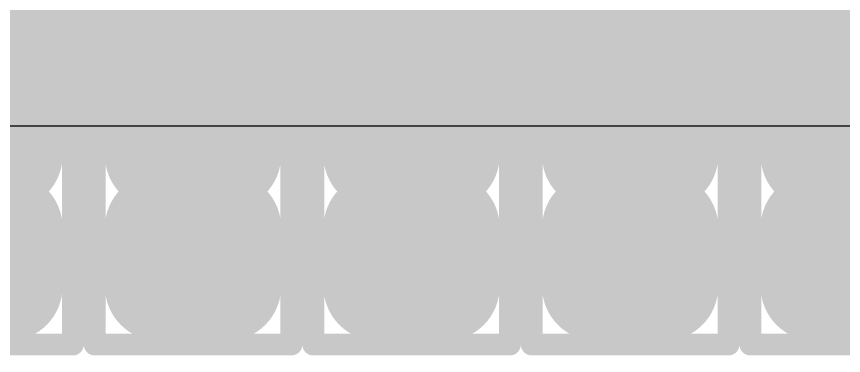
# Model space of a CAD drawing. Header units: millimetres. Extents: x 169 to 355, y 129 to 253.
# Drawn here: x 186.271 to 188.163, y 162.85 to 163.625 of the extents above; entities that cross this region are included whole.
import ezdxf

# ---------------------------------------------------------------- set-up
doc = ezdxf.new("R2010")
doc.units = ezdxf.units.MM
for name, color, linetype in [('BottomLayer', 5, 'Continuous'), ('BottomPaste', 16, 'Continuous'), ('BottomSolder', 6, 'Continuous'), ('InternalPlane1', 76, 'Continuous'), ('Mechanical1', 6, 'Continuous'), ('Mechanical15', 56, 'Continuous')]:
    doc.layers.add(name, color=color, linetype=linetype)

# ---------------------------------------------------------------- blocks, each defined once
blk = doc.blocks.new('R01005_B_1299')
at = {"layer": 'BottomLayer', "const_width": 0.0225}
for points in [[(-0.2287, 0.0775, 1), (-0.2063, 0.0775, 1)], [(-0.0937, 0.0775, 1), (-0.0712, 0.0775, 1)], [(0.0712, 0.0775, 1), (0.0937, 0.0775, 1)], [(0.2063, 0.0775, 1), (0.2287, 0.0775, 1)], [(-0.2287, -0.0775, 1), (-0.2063, -0.0775, 1)], [(-0.0937, -0.0775, 1), (-0.0712, -0.0775, 1)], [(0.0712, -0.0775, 1), (0.0937, -0.0775, 1)], [(0.2063, -0.0775, 1), (0.2287, -0.0775, 1)]]:
    blk.add_lwpolyline(points, format="xyb", close=True, dxfattribs=at)
at = {"layer": 'BottomLayer'}
for points in [[(-0.0825, -0.1), (-0.0825, 0.1), (-0.2175, -0.1), (-0.2175, 0.1)], [(0.2175, -0.1), (0.2175, 0.1), (0.0825, -0.1), (0.0825, 0.1)], [(-0.06, -0.0775), (-0.06, 0.0775), (-0.24, -0.0775), (-0.24, 0.0775)], [(0.24, -0.0775), (0.24, 0.0775), (0.06, -0.0775), (0.06, 0.0775)]]:
    blk.add_solid(points, dxfattribs=at)
at = {"layer": 'BottomPaste', "const_width": 0.0225}
for points in [[(-0.2287, 0.0775, 1), (-0.2063, 0.0775, 1)], [(-0.0937, 0.0775, 1), (-0.0712, 0.0775, 1)], [(0.0712, 0.0775, 1), (0.0937, 0.0775, 1)], [(0.2063, 0.0775, 1), (0.2287, 0.0775, 1)], [(-0.2287, -0.0775, 1), (-0.2063, -0.0775, 1)], [(-0.0937, -0.0775, 1), (-0.0712, -0.0775, 1)], [(0.0712, -0.0775, 1), (0.0937, -0.0775, 1)], [(0.2063, -0.0775, 1), (0.2287, -0.0775, 1)]]:
    blk.add_lwpolyline(points, format="xyb", close=True, dxfattribs=at)
at = {"layer": 'BottomPaste'}
for points in [[(-0.0825, -0.1), (-0.0825, 0.1), (-0.2175, -0.1), (-0.2175, 0.1)], [(0.2175, -0.1), (0.2175, 0.1), (0.0825, -0.1), (0.0825, 0.1)], [(-0.06, -0.0775), (-0.06, 0.0775), (-0.24, -0.0775), (-0.24, 0.0775)], [(0.24, -0.0775), (0.24, 0.0775), (0.06, -0.0775), (0.06, 0.0775)]]:
    blk.add_solid(points, dxfattribs=at)
at = {"layer": 'BottomSolder', "const_width": 0.1241}
for points in [[(-0.2795, 0.0775, 1), (-0.1555, 0.0775, 1)], [(-0.1445, 0.0775, 1), (-0.0204, 0.0775, 1)], [(0.0204, 0.0775, 1), (0.1445, 0.0775, 1)], [(0.1555, 0.0775, 1), (0.2795, 0.0775, 1)], [(-0.2795, -0.0775, 1), (-0.1555, -0.0775, 1)], [(-0.1445, -0.0775, 1), (-0.0204, -0.0775, 1)], [(0.0204, -0.0775, 1), (0.1445, -0.0775, 1)], [(0.1555, -0.0775, 1), (0.2795, -0.0775, 1)]]:
    blk.add_lwpolyline(points, format="xyb", close=True, dxfattribs=at)
at = {"layer": 'BottomSolder'}
for points in [[(-0.0825, -0.2016), (-0.0825, 0.2016), (-0.2175, -0.2016), (-0.2175, 0.2016)], [(0.2175, -0.2016), (0.2175, 0.2016), (0.0825, -0.2016), (0.0825, 0.2016)], [(0.0416, -0.0775), (0.0416, 0.0775), (-0.3416, -0.0775), (-0.3416, 0.0775)], [(0.3416, -0.0775), (0.3416, 0.0775), (-0.0416, -0.0775), (-0.0416, 0.0775)]]:
    blk.add_solid(points, dxfattribs=at)
at = {"layer": 'Mechanical1', "const_width": 0.05}
for points in [[(-0.1999, 0.0999), (-0.1999, -0.1001)], [(-0.1999, 0.0999), (0.2001, 0.0999)], [(0.2001, 0.0999), (0.2001, -0.1001)], [(-0.1999, -0.1001), (0.2001, -0.1001)]]:
    blk.add_lwpolyline(points, dxfattribs=at)
at = {"layer": 'Mechanical1', "const_width": 0.025}
for points in [[(-0.2124, 0.0999, 1), (-0.1874, 0.0999, 1)], [(-0.2124, 0.0999, 1), (-0.1874, 0.0999, 1)], [(0.1876, 0.0999, 1), (0.2126, 0.0999, 1)], [(0.1876, 0.0999, 1), (0.2126, 0.0999, 1)], [(-0.2124, -0.1001, 1), (-0.1874, -0.1001, 1)], [(-0.2124, -0.1001, 1), (-0.1874, -0.1001, 1)], [(0.1876, -0.1001, 1), (0.2126, -0.1001, 1)], [(0.1876, -0.1001, 1), (0.2126, -0.1001, 1)]]:
    blk.add_lwpolyline(points, format="xyb", close=True, dxfattribs=at)
at = {"layer": 'Mechanical15', "const_width": 0.05}
for points in [[(-0.35, 0.225), (-0.35, -0.225)], [(-0.35, 0.225), (0.35, 0.225)], [(0.35, 0.225), (0.35, -0.225)], [(0, 0.125), (0, -0.125)], [(-0.15, 0), (0.15, 0)], [(-0.35, -0.225), (0.35, -0.225)]]:
    blk.add_lwpolyline(points, dxfattribs=at)
at = {"layer": 'Mechanical15', "const_width": 0.025}
for points in [[(-0.3625, 0.225, 1), (-0.3375, 0.225, 1)], [(-0.3625, 0.225, 1), (-0.3375, 0.225, 1)], [(0.3375, 0.225, 1), (0.3625, 0.225, 1)], [(0.3375, 0.225, 1), (0.3625, 0.225, 1)], [(-0.0125, 0.125, 1), (0.0125, 0.125, 1)], [(-0.1625, 0, 1), (-0.1375, 0, 1)], [(0.1375, 0, 1), (0.1625, 0, 1)], [(-0.0125, -0.125, 1), (0.0125, -0.125, 1)], [(-0.3625, -0.225, 1), (-0.3375, -0.225, 1)], [(-0.3625, -0.225, 1), (-0.3375, -0.225, 1)], [(0.3375, -0.225, 1), (0.3625, -0.225, 1)], [(0.3375, -0.225, 1), (0.3625, -0.225, 1)]]:
    blk.add_lwpolyline(points, format="xyb", close=True, dxfattribs=at)
blk = doc.blocks.new('R01005_B_1348')
at = {"layer": 'BottomLayer', "const_width": 0.0225}
for points in [[(-0.2287, 0.0775, 1), (-0.2063, 0.0775, 1)], [(-0.0937, 0.0775, 1), (-0.0712, 0.0775, 1)], [(0.0712, 0.0775, 1), (0.0937, 0.0775, 1)], [(0.2063, 0.0775, 1), (0.2287, 0.0775, 1)], [(-0.2287, -0.0775, 1), (-0.2063, -0.0775, 1)], [(-0.0937, -0.0775, 1), (-0.0712, -0.0775, 1)], [(0.0712, -0.0775, 1), (0.0937, -0.0775, 1)], [(0.2063, -0.0775, 1), (0.2287, -0.0775, 1)]]:
    blk.add_lwpolyline(points, format="xyb", close=True, dxfattribs=at)
at = {"layer": 'BottomLayer'}
for points in [[(-0.0825, -0.1), (-0.0825, 0.1), (-0.2175, -0.1), (-0.2175, 0.1)], [(0.2175, -0.1), (0.2175, 0.1), (0.0825, -0.1), (0.0825, 0.1)], [(-0.06, -0.0775), (-0.06, 0.0775), (-0.24, -0.0775), (-0.24, 0.0775)], [(0.24, -0.0775), (0.24, 0.0775), (0.06, -0.0775), (0.06, 0.0775)]]:
    blk.add_solid(points, dxfattribs=at)
at = {"layer": 'BottomPaste', "const_width": 0.0225}
for points in [[(-0.2287, 0.0775, 1), (-0.2063, 0.0775, 1)], [(-0.0937, 0.0775, 1), (-0.0712, 0.0775, 1)], [(0.0712, 0.0775, 1), (0.0937, 0.0775, 1)], [(0.2063, 0.0775, 1), (0.2287, 0.0775, 1)], [(-0.2287, -0.0775, 1), (-0.2063, -0.0775, 1)], [(-0.0937, -0.0775, 1), (-0.0712, -0.0775, 1)], [(0.0712, -0.0775, 1), (0.0937, -0.0775, 1)], [(0.2063, -0.0775, 1), (0.2287, -0.0775, 1)]]:
    blk.add_lwpolyline(points, format="xyb", close=True, dxfattribs=at)
at = {"layer": 'BottomPaste'}
for points in [[(-0.0825, -0.1), (-0.0825, 0.1), (-0.2175, -0.1), (-0.2175, 0.1)], [(0.2175, -0.1), (0.2175, 0.1), (0.0825, -0.1), (0.0825, 0.1)], [(-0.06, -0.0775), (-0.06, 0.0775), (-0.24, -0.0775), (-0.24, 0.0775)], [(0.24, -0.0775), (0.24, 0.0775), (0.06, -0.0775), (0.06, 0.0775)]]:
    blk.add_solid(points, dxfattribs=at)
at = {"layer": 'BottomSolder', "const_width": 0.1241}
for points in [[(-0.2795, 0.0775, 1), (-0.1555, 0.0775, 1)], [(-0.1445, 0.0775, 1), (-0.0204, 0.0775, 1)], [(0.0204, 0.0775, 1), (0.1445, 0.0775, 1)], [(0.1555, 0.0775, 1), (0.2795, 0.0775, 1)], [(-0.2795, -0.0775, 1), (-0.1555, -0.0775, 1)], [(-0.1445, -0.0775, 1), (-0.0204, -0.0775, 1)], [(0.0204, -0.0775, 1), (0.1445, -0.0775, 1)], [(0.1555, -0.0775, 1), (0.2795, -0.0775, 1)]]:
    blk.add_lwpolyline(points, format="xyb", close=True, dxfattribs=at)
at = {"layer": 'BottomSolder'}
for points in [[(-0.0825, -0.2016), (-0.0825, 0.2016), (-0.2175, -0.2016), (-0.2175, 0.2016)], [(0.2175, -0.2016), (0.2175, 0.2016), (0.0825, -0.2016), (0.0825, 0.2016)], [(0.0416, -0.0775), (0.0416, 0.0775), (-0.3416, -0.0775), (-0.3416, 0.0775)], [(0.3416, -0.0775), (0.3416, 0.0775), (-0.0416, -0.0775), (-0.0416, 0.0775)]]:
    blk.add_solid(points, dxfattribs=at)
at = {"layer": 'Mechanical1', "const_width": 0.05}
for points in [[(-0.1999, 0.0999), (-0.1999, -0.1001)], [(-0.1999, 0.0999), (0.2001, 0.0999)], [(0.2001, 0.0999), (0.2001, -0.1001)], [(-0.1999, -0.1001), (0.2001, -0.1001)]]:
    blk.add_lwpolyline(points, dxfattribs=at)
at = {"layer": 'Mechanical1', "const_width": 0.025}
for points in [[(-0.2124, 0.0999, 1), (-0.1874, 0.0999, 1)], [(-0.2124, 0.0999, 1), (-0.1874, 0.0999, 1)], [(0.1876, 0.0999, 1), (0.2126, 0.0999, 1)], [(0.1876, 0.0999, 1), (0.2126, 0.0999, 1)], [(-0.2124, -0.1001, 1), (-0.1874, -0.1001, 1)], [(-0.2124, -0.1001, 1), (-0.1874, -0.1001, 1)], [(0.1876, -0.1001, 1), (0.2126, -0.1001, 1)], [(0.1876, -0.1001, 1), (0.2126, -0.1001, 1)]]:
    blk.add_lwpolyline(points, format="xyb", close=True, dxfattribs=at)
at = {"layer": 'Mechanical15', "const_width": 0.05}
for points in [[(-0.35, 0.225), (-0.35, -0.225)], [(-0.35, 0.225), (0.35, 0.225)], [(0.35, 0.225), (0.35, -0.225)], [(0, 0.125), (0, -0.125)], [(-0.15, 0), (0.15, 0)], [(-0.35, -0.225), (0.35, -0.225)]]:
    blk.add_lwpolyline(points, dxfattribs=at)
at = {"layer": 'Mechanical15', "const_width": 0.025}
for points in [[(-0.3625, 0.225, 1), (-0.3375, 0.225, 1)], [(-0.3625, 0.225, 1), (-0.3375, 0.225, 1)], [(0.3375, 0.225, 1), (0.3625, 0.225, 1)], [(0.3375, 0.225, 1), (0.3625, 0.225, 1)], [(-0.0125, 0.125, 1), (0.0125, 0.125, 1)], [(-0.1625, 0, 1), (-0.1375, 0, 1)], [(0.1375, 0, 1), (0.1625, 0, 1)], [(-0.0125, -0.125, 1), (0.0125, -0.125, 1)], [(-0.3625, -0.225, 1), (-0.3375, -0.225, 1)], [(-0.3625, -0.225, 1), (-0.3375, -0.225, 1)], [(0.3375, -0.225, 1), (0.3625, -0.225, 1)], [(0.3375, -0.225, 1), (0.3625, -0.225, 1)]]:
    blk.add_lwpolyline(points, format="xyb", close=True, dxfattribs=at)
blk = doc.blocks.new('R01005_B_1362')
at = {"layer": 'BottomLayer', "const_width": 0.0225}
for points in [[(-0.2287, 0.0775, 1), (-0.2063, 0.0775, 1)], [(-0.0937, 0.0775, 1), (-0.0712, 0.0775, 1)], [(0.0712, 0.0775, 1), (0.0937, 0.0775, 1)], [(0.2063, 0.0775, 1), (0.2287, 0.0775, 1)], [(-0.2287, -0.0775, 1), (-0.2063, -0.0775, 1)], [(-0.0937, -0.0775, 1), (-0.0712, -0.0775, 1)], [(0.0712, -0.0775, 1), (0.0937, -0.0775, 1)], [(0.2063, -0.0775, 1), (0.2287, -0.0775, 1)]]:
    blk.add_lwpolyline(points, format="xyb", close=True, dxfattribs=at)
at = {"layer": 'BottomLayer'}
for points in [[(-0.0825, -0.1), (-0.0825, 0.1), (-0.2175, -0.1), (-0.2175, 0.1)], [(0.2175, -0.1), (0.2175, 0.1), (0.0825, -0.1), (0.0825, 0.1)], [(-0.06, -0.0775), (-0.06, 0.0775), (-0.24, -0.0775), (-0.24, 0.0775)], [(0.24, -0.0775), (0.24, 0.0775), (0.06, -0.0775), (0.06, 0.0775)]]:
    blk.add_solid(points, dxfattribs=at)
at = {"layer": 'BottomPaste', "const_width": 0.0225}
for points in [[(-0.2287, 0.0775, 1), (-0.2063, 0.0775, 1)], [(-0.0937, 0.0775, 1), (-0.0712, 0.0775, 1)], [(0.0712, 0.0775, 1), (0.0937, 0.0775, 1)], [(0.2063, 0.0775, 1), (0.2287, 0.0775, 1)], [(-0.2287, -0.0775, 1), (-0.2063, -0.0775, 1)], [(-0.0937, -0.0775, 1), (-0.0712, -0.0775, 1)], [(0.0712, -0.0775, 1), (0.0937, -0.0775, 1)], [(0.2063, -0.0775, 1), (0.2287, -0.0775, 1)]]:
    blk.add_lwpolyline(points, format="xyb", close=True, dxfattribs=at)
at = {"layer": 'BottomPaste'}
for points in [[(-0.0825, -0.1), (-0.0825, 0.1), (-0.2175, -0.1), (-0.2175, 0.1)], [(0.2175, -0.1), (0.2175, 0.1), (0.0825, -0.1), (0.0825, 0.1)], [(-0.06, -0.0775), (-0.06, 0.0775), (-0.24, -0.0775), (-0.24, 0.0775)], [(0.24, -0.0775), (0.24, 0.0775), (0.06, -0.0775), (0.06, 0.0775)]]:
    blk.add_solid(points, dxfattribs=at)
at = {"layer": 'BottomSolder', "const_width": 0.1241}
for points in [[(-0.2795, 0.0775, 1), (-0.1555, 0.0775, 1)], [(-0.1445, 0.0775, 1), (-0.0204, 0.0775, 1)], [(0.0204, 0.0775, 1), (0.1445, 0.0775, 1)], [(0.1555, 0.0775, 1), (0.2795, 0.0775, 1)], [(-0.2795, -0.0775, 1), (-0.1555, -0.0775, 1)], [(-0.1445, -0.0775, 1), (-0.0204, -0.0775, 1)], [(0.0204, -0.0775, 1), (0.1445, -0.0775, 1)], [(0.1555, -0.0775, 1), (0.2795, -0.0775, 1)]]:
    blk.add_lwpolyline(points, format="xyb", close=True, dxfattribs=at)
at = {"layer": 'BottomSolder'}
for points in [[(-0.0825, -0.2016), (-0.0825, 0.2016), (-0.2175, -0.2016), (-0.2175, 0.2016)], [(0.2175, -0.2016), (0.2175, 0.2016), (0.0825, -0.2016), (0.0825, 0.2016)], [(0.0416, -0.0775), (0.0416, 0.0775), (-0.3416, -0.0775), (-0.3416, 0.0775)], [(0.3416, -0.0775), (0.3416, 0.0775), (-0.0416, -0.0775), (-0.0416, 0.0775)]]:
    blk.add_solid(points, dxfattribs=at)
at = {"layer": 'Mechanical1', "const_width": 0.05}
for points in [[(-0.1999, 0.0999), (-0.1999, -0.1001)], [(-0.1999, 0.0999), (0.2001, 0.0999)], [(0.2001, 0.0999), (0.2001, -0.1001)], [(-0.1999, -0.1001), (0.2001, -0.1001)]]:
    blk.add_lwpolyline(points, dxfattribs=at)
at = {"layer": 'Mechanical1', "const_width": 0.025}
for points in [[(-0.2124, 0.0999, 1), (-0.1874, 0.0999, 1)], [(-0.2124, 0.0999, 1), (-0.1874, 0.0999, 1)], [(0.1876, 0.0999, 1), (0.2126, 0.0999, 1)], [(0.1876, 0.0999, 1), (0.2126, 0.0999, 1)], [(-0.2124, -0.1001, 1), (-0.1874, -0.1001, 1)], [(-0.2124, -0.1001, 1), (-0.1874, -0.1001, 1)], [(0.1876, -0.1001, 1), (0.2126, -0.1001, 1)], [(0.1876, -0.1001, 1), (0.2126, -0.1001, 1)]]:
    blk.add_lwpolyline(points, format="xyb", close=True, dxfattribs=at)
at = {"layer": 'Mechanical15', "const_width": 0.05}
for points in [[(-0.35, 0.225), (-0.35, -0.225)], [(-0.35, 0.225), (0.35, 0.225)], [(0.35, 0.225), (0.35, -0.225)], [(0, 0.125), (0, -0.125)], [(-0.15, 0), (0.15, 0)], [(-0.35, -0.225), (0.35, -0.225)]]:
    blk.add_lwpolyline(points, dxfattribs=at)
at = {"layer": 'Mechanical15', "const_width": 0.025}
for points in [[(-0.3625, 0.225, 1), (-0.3375, 0.225, 1)], [(-0.3625, 0.225, 1), (-0.3375, 0.225, 1)], [(0.3375, 0.225, 1), (0.3625, 0.225, 1)], [(0.3375, 0.225, 1), (0.3625, 0.225, 1)], [(-0.0125, 0.125, 1), (0.0125, 0.125, 1)], [(-0.1625, 0, 1), (-0.1375, 0, 1)], [(0.1375, 0, 1), (0.1625, 0, 1)], [(-0.0125, -0.125, 1), (0.0125, -0.125, 1)], [(-0.3625, -0.225, 1), (-0.3375, -0.225, 1)], [(-0.3625, -0.225, 1), (-0.3375, -0.225, 1)], [(0.3375, -0.225, 1), (0.3625, -0.225, 1)], [(0.3375, -0.225, 1), (0.3625, -0.225, 1)]]:
    blk.add_lwpolyline(points, format="xyb", close=True, dxfattribs=at)
blk = doc.blocks.new('R01005_B_1363')
at = {"layer": 'BottomLayer', "const_width": 0.0225}
for points in [[(-0.2287, 0.0775, 1), (-0.2063, 0.0775, 1)], [(-0.0937, 0.0775, 1), (-0.0712, 0.0775, 1)], [(0.0712, 0.0775, 1), (0.0937, 0.0775, 1)], [(0.2063, 0.0775, 1), (0.2287, 0.0775, 1)], [(-0.2287, -0.0775, 1), (-0.2063, -0.0775, 1)], [(-0.0937, -0.0775, 1), (-0.0712, -0.0775, 1)], [(0.0712, -0.0775, 1), (0.0937, -0.0775, 1)], [(0.2063, -0.0775, 1), (0.2287, -0.0775, 1)]]:
    blk.add_lwpolyline(points, format="xyb", close=True, dxfattribs=at)
at = {"layer": 'BottomLayer'}
for points in [[(-0.0825, -0.1), (-0.0825, 0.1), (-0.2175, -0.1), (-0.2175, 0.1)], [(0.2175, -0.1), (0.2175, 0.1), (0.0825, -0.1), (0.0825, 0.1)], [(-0.06, -0.0775), (-0.06, 0.0775), (-0.24, -0.0775), (-0.24, 0.0775)], [(0.24, -0.0775), (0.24, 0.0775), (0.06, -0.0775), (0.06, 0.0775)]]:
    blk.add_solid(points, dxfattribs=at)
at = {"layer": 'BottomPaste', "const_width": 0.0225}
for points in [[(-0.2287, 0.0775, 1), (-0.2063, 0.0775, 1)], [(-0.0937, 0.0775, 1), (-0.0712, 0.0775, 1)], [(0.0712, 0.0775, 1), (0.0937, 0.0775, 1)], [(0.2063, 0.0775, 1), (0.2287, 0.0775, 1)], [(-0.2287, -0.0775, 1), (-0.2063, -0.0775, 1)], [(-0.0937, -0.0775, 1), (-0.0712, -0.0775, 1)], [(0.0712, -0.0775, 1), (0.0937, -0.0775, 1)], [(0.2063, -0.0775, 1), (0.2287, -0.0775, 1)]]:
    blk.add_lwpolyline(points, format="xyb", close=True, dxfattribs=at)
at = {"layer": 'BottomPaste'}
for points in [[(-0.0825, -0.1), (-0.0825, 0.1), (-0.2175, -0.1), (-0.2175, 0.1)], [(0.2175, -0.1), (0.2175, 0.1), (0.0825, -0.1), (0.0825, 0.1)], [(-0.06, -0.0775), (-0.06, 0.0775), (-0.24, -0.0775), (-0.24, 0.0775)], [(0.24, -0.0775), (0.24, 0.0775), (0.06, -0.0775), (0.06, 0.0775)]]:
    blk.add_solid(points, dxfattribs=at)
at = {"layer": 'BottomSolder', "const_width": 0.1241}
for points in [[(-0.2795, 0.0775, 1), (-0.1555, 0.0775, 1)], [(-0.1445, 0.0775, 1), (-0.0204, 0.0775, 1)], [(0.0204, 0.0775, 1), (0.1445, 0.0775, 1)], [(0.1555, 0.0775, 1), (0.2795, 0.0775, 1)], [(-0.2795, -0.0775, 1), (-0.1555, -0.0775, 1)], [(-0.1445, -0.0775, 1), (-0.0204, -0.0775, 1)], [(0.0204, -0.0775, 1), (0.1445, -0.0775, 1)], [(0.1555, -0.0775, 1), (0.2795, -0.0775, 1)]]:
    blk.add_lwpolyline(points, format="xyb", close=True, dxfattribs=at)
at = {"layer": 'BottomSolder'}
for points in [[(-0.0825, -0.2016), (-0.0825, 0.2016), (-0.2175, -0.2016), (-0.2175, 0.2016)], [(0.2175, -0.2016), (0.2175, 0.2016), (0.0825, -0.2016), (0.0825, 0.2016)], [(0.0416, -0.0775), (0.0416, 0.0775), (-0.3416, -0.0775), (-0.3416, 0.0775)], [(0.3416, -0.0775), (0.3416, 0.0775), (-0.0416, -0.0775), (-0.0416, 0.0775)]]:
    blk.add_solid(points, dxfattribs=at)
at = {"layer": 'Mechanical1', "const_width": 0.05}
for points in [[(-0.1999, 0.0999), (-0.1999, -0.1001)], [(-0.1999, 0.0999), (0.2001, 0.0999)], [(0.2001, 0.0999), (0.2001, -0.1001)], [(-0.1999, -0.1001), (0.2001, -0.1001)]]:
    blk.add_lwpolyline(points, dxfattribs=at)
at = {"layer": 'Mechanical1', "const_width": 0.025}
for points in [[(-0.2124, 0.0999, 1), (-0.1874, 0.0999, 1)], [(-0.2124, 0.0999, 1), (-0.1874, 0.0999, 1)], [(0.1876, 0.0999, 1), (0.2126, 0.0999, 1)], [(0.1876, 0.0999, 1), (0.2126, 0.0999, 1)], [(-0.2124, -0.1001, 1), (-0.1874, -0.1001, 1)], [(-0.2124, -0.1001, 1), (-0.1874, -0.1001, 1)], [(0.1876, -0.1001, 1), (0.2126, -0.1001, 1)], [(0.1876, -0.1001, 1), (0.2126, -0.1001, 1)]]:
    blk.add_lwpolyline(points, format="xyb", close=True, dxfattribs=at)
at = {"layer": 'Mechanical15', "const_width": 0.05}
for points in [[(-0.35, 0.225), (-0.35, -0.225)], [(-0.35, 0.225), (0.35, 0.225)], [(0.35, 0.225), (0.35, -0.225)], [(0, 0.125), (0, -0.125)], [(-0.15, 0), (0.15, 0)], [(-0.35, -0.225), (0.35, -0.225)]]:
    blk.add_lwpolyline(points, dxfattribs=at)
at = {"layer": 'Mechanical15', "const_width": 0.025}
for points in [[(-0.3625, 0.225, 1), (-0.3375, 0.225, 1)], [(-0.3625, 0.225, 1), (-0.3375, 0.225, 1)], [(0.3375, 0.225, 1), (0.3625, 0.225, 1)], [(0.3375, 0.225, 1), (0.3625, 0.225, 1)], [(-0.0125, 0.125, 1), (0.0125, 0.125, 1)], [(-0.1625, 0, 1), (-0.1375, 0, 1)], [(0.1375, 0, 1), (0.1625, 0, 1)], [(-0.0125, -0.125, 1), (0.0125, -0.125, 1)], [(-0.3625, -0.225, 1), (-0.3375, -0.225, 1)], [(-0.3625, -0.225, 1), (-0.3375, -0.225, 1)], [(0.3375, -0.225, 1), (0.3625, -0.225, 1)], [(0.3375, -0.225, 1), (0.3625, -0.225, 1)]]:
    blk.add_lwpolyline(points, format="xyb", close=True, dxfattribs=at)
blk = doc.blocks.new('R01005_B_1364')
at = {"layer": 'BottomLayer', "const_width": 0.0225}
for points in [[(-0.2287, 0.0775, 1), (-0.2063, 0.0775, 1)], [(-0.0937, 0.0775, 1), (-0.0712, 0.0775, 1)], [(0.0712, 0.0775, 1), (0.0937, 0.0775, 1)], [(0.2063, 0.0775, 1), (0.2287, 0.0775, 1)], [(-0.2287, -0.0775, 1), (-0.2063, -0.0775, 1)], [(-0.0937, -0.0775, 1), (-0.0712, -0.0775, 1)], [(0.0712, -0.0775, 1), (0.0937, -0.0775, 1)], [(0.2063, -0.0775, 1), (0.2287, -0.0775, 1)]]:
    blk.add_lwpolyline(points, format="xyb", close=True, dxfattribs=at)
at = {"layer": 'BottomLayer'}
for points in [[(-0.0825, -0.1), (-0.0825, 0.1), (-0.2175, -0.1), (-0.2175, 0.1)], [(0.2175, -0.1), (0.2175, 0.1), (0.0825, -0.1), (0.0825, 0.1)], [(-0.06, -0.0775), (-0.06, 0.0775), (-0.24, -0.0775), (-0.24, 0.0775)], [(0.24, -0.0775), (0.24, 0.0775), (0.06, -0.0775), (0.06, 0.0775)]]:
    blk.add_solid(points, dxfattribs=at)
at = {"layer": 'BottomPaste', "const_width": 0.0225}
for points in [[(-0.2287, 0.0775, 1), (-0.2063, 0.0775, 1)], [(-0.0937, 0.0775, 1), (-0.0712, 0.0775, 1)], [(0.0712, 0.0775, 1), (0.0937, 0.0775, 1)], [(0.2063, 0.0775, 1), (0.2287, 0.0775, 1)], [(-0.2287, -0.0775, 1), (-0.2063, -0.0775, 1)], [(-0.0937, -0.0775, 1), (-0.0712, -0.0775, 1)], [(0.0712, -0.0775, 1), (0.0937, -0.0775, 1)], [(0.2063, -0.0775, 1), (0.2287, -0.0775, 1)]]:
    blk.add_lwpolyline(points, format="xyb", close=True, dxfattribs=at)
at = {"layer": 'BottomPaste'}
for points in [[(-0.0825, -0.1), (-0.0825, 0.1), (-0.2175, -0.1), (-0.2175, 0.1)], [(0.2175, -0.1), (0.2175, 0.1), (0.0825, -0.1), (0.0825, 0.1)], [(-0.06, -0.0775), (-0.06, 0.0775), (-0.24, -0.0775), (-0.24, 0.0775)], [(0.24, -0.0775), (0.24, 0.0775), (0.06, -0.0775), (0.06, 0.0775)]]:
    blk.add_solid(points, dxfattribs=at)
at = {"layer": 'BottomSolder', "const_width": 0.1241}
for points in [[(-0.2795, 0.0775, 1), (-0.1555, 0.0775, 1)], [(-0.1445, 0.0775, 1), (-0.0204, 0.0775, 1)], [(0.0204, 0.0775, 1), (0.1445, 0.0775, 1)], [(0.1555, 0.0775, 1), (0.2795, 0.0775, 1)], [(-0.2795, -0.0775, 1), (-0.1555, -0.0775, 1)], [(-0.1445, -0.0775, 1), (-0.0204, -0.0775, 1)], [(0.0204, -0.0775, 1), (0.1445, -0.0775, 1)], [(0.1555, -0.0775, 1), (0.2795, -0.0775, 1)]]:
    blk.add_lwpolyline(points, format="xyb", close=True, dxfattribs=at)
at = {"layer": 'BottomSolder'}
for points in [[(-0.0825, -0.2016), (-0.0825, 0.2016), (-0.2175, -0.2016), (-0.2175, 0.2016)], [(0.2175, -0.2016), (0.2175, 0.2016), (0.0825, -0.2016), (0.0825, 0.2016)], [(0.0416, -0.0775), (0.0416, 0.0775), (-0.3416, -0.0775), (-0.3416, 0.0775)], [(0.3416, -0.0775), (0.3416, 0.0775), (-0.0416, -0.0775), (-0.0416, 0.0775)]]:
    blk.add_solid(points, dxfattribs=at)
at = {"layer": 'Mechanical1', "const_width": 0.05}
for points in [[(-0.1999, 0.0999), (-0.1999, -0.1001)], [(-0.1999, 0.0999), (0.2001, 0.0999)], [(0.2001, 0.0999), (0.2001, -0.1001)], [(-0.1999, -0.1001), (0.2001, -0.1001)]]:
    blk.add_lwpolyline(points, dxfattribs=at)
at = {"layer": 'Mechanical1', "const_width": 0.025}
for points in [[(-0.2124, 0.0999, 1), (-0.1874, 0.0999, 1)], [(-0.2124, 0.0999, 1), (-0.1874, 0.0999, 1)], [(0.1876, 0.0999, 1), (0.2126, 0.0999, 1)], [(0.1876, 0.0999, 1), (0.2126, 0.0999, 1)], [(-0.2124, -0.1001, 1), (-0.1874, -0.1001, 1)], [(-0.2124, -0.1001, 1), (-0.1874, -0.1001, 1)], [(0.1876, -0.1001, 1), (0.2126, -0.1001, 1)], [(0.1876, -0.1001, 1), (0.2126, -0.1001, 1)]]:
    blk.add_lwpolyline(points, format="xyb", close=True, dxfattribs=at)
at = {"layer": 'Mechanical15', "const_width": 0.05}
for points in [[(-0.35, 0.225), (-0.35, -0.225)], [(-0.35, 0.225), (0.35, 0.225)], [(0.35, 0.225), (0.35, -0.225)], [(0, 0.125), (0, -0.125)], [(-0.15, 0), (0.15, 0)], [(-0.35, -0.225), (0.35, -0.225)]]:
    blk.add_lwpolyline(points, dxfattribs=at)
at = {"layer": 'Mechanical15', "const_width": 0.025}
for points in [[(-0.3625, 0.225, 1), (-0.3375, 0.225, 1)], [(-0.3625, 0.225, 1), (-0.3375, 0.225, 1)], [(0.3375, 0.225, 1), (0.3625, 0.225, 1)], [(0.3375, 0.225, 1), (0.3625, 0.225, 1)], [(-0.0125, 0.125, 1), (0.0125, 0.125, 1)], [(-0.1625, 0, 1), (-0.1375, 0, 1)], [(0.1375, 0, 1), (0.1625, 0, 1)], [(-0.0125, -0.125, 1), (0.0125, -0.125, 1)], [(-0.3625, -0.225, 1), (-0.3375, -0.225, 1)], [(-0.3625, -0.225, 1), (-0.3375, -0.225, 1)], [(0.3375, -0.225, 1), (0.3625, -0.225, 1)], [(0.3375, -0.225, 1), (0.3625, -0.225, 1)]]:
    blk.add_lwpolyline(points, format="xyb", close=True, dxfattribs=at)

msp = doc.modelspace()

# ---------------------------------------------------------------- linework, layer by layer
at = {"layer": 'InternalPlane1'}
msp.add_line((176.35, 163.375), (236.25, 163.375), dxfattribs=at)
msp.add_solid([(176.35, 163.375), (236.25, 163.375), (176.35, 177.65), (236.25, 177.65)], dxfattribs=at)

# ---------------------------------------------------------------- block references
at = {"rotation": 90}
for name, p in [('R01005_B_1364', (186.175, 163.225)), ('R01005_B_1348', (186.675, 163.225)), ('R01005_B_1363', (187.175, 163.225)), ('R01005_B_1362', (187.675, 163.225)), ('R01005_B_1299', (188.175, 163.225))]:
    msp.add_blockref(name, p, dxfattribs=at)

doc.saveas('drawing.dxf')
